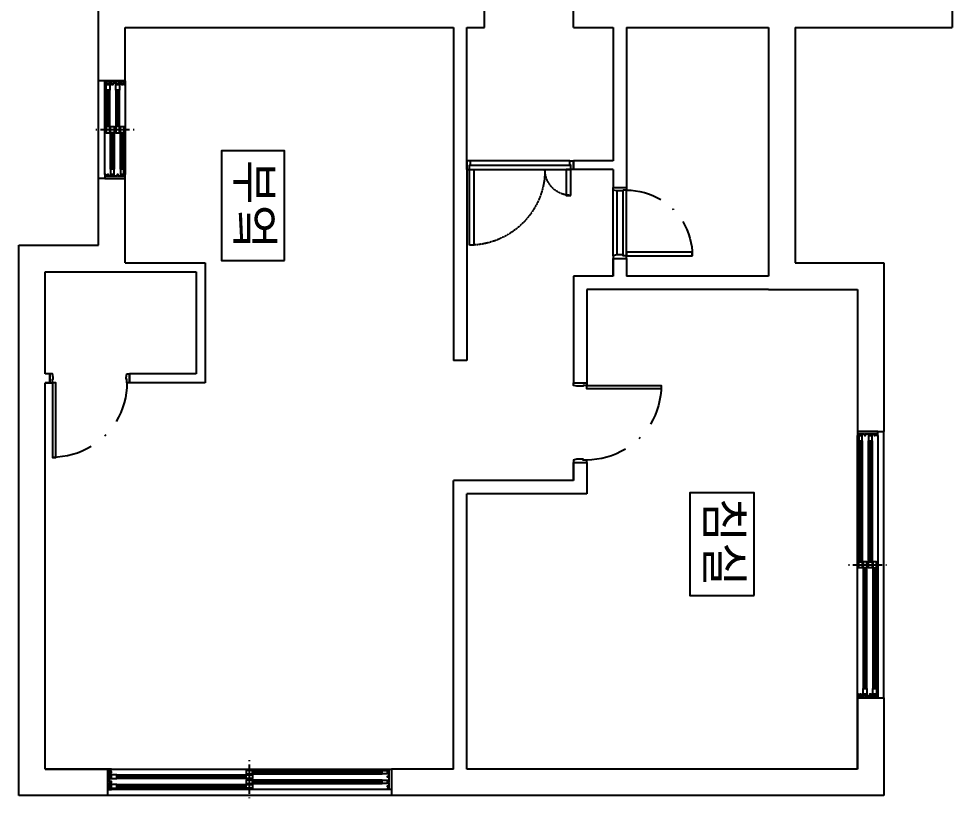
# Model space of a CAD drawing. Header units: millimetres. Extents: x 140860 to 617150, y 61650 to 208518.
# Drawn here: x 598375 to 608895, y 94800 to 103580 of the extents above; entities that cross this region are included whole.
import ezdxf

# ---------------------------------------------------------------- set-up
doc = ezdxf.new("R2010")
doc.units = ezdxf.units.MM
doc.linetypes.add('ACAD_ISO04W100', pattern=[30, 24, -3, 0, -3])
for name, color, linetype in [('FIN', 5, 'Continuous'), ('TXT', 7, 'Continuous'), ('WAL', 2, 'Continuous'), ('WIN', 4, 'Continuous')]:
    doc.layers.add(name, color=color, linetype=linetype)
doc.styles.add('문자400', font='arial.ttf', dxfattribs={"height": 400})

# ---------------------------------------------------------------- blocks, each defined once
blk = doc.blocks.new('*U6')
for points in [[(870, 0), (870, 840), (830, 840), (830, 0)], [(0, -150), (0, 0), (30, 0), (30, -40), (40, -40), (40, -110), (30, -150)], [(900, -150), (900, 0), (870, 0), (870, -40), (860, -40), (860, -110), (870, -150)]]:
    blk.add_lwpolyline(points, close=True)
at = {"color": 1}
for start, end in [(90, 121.3257), (134.3179, 135.6821), (148.6743, 180)]:
    blk.add_arc((870, 0), 840, start, end, dxfattribs=at)
blk = doc.blocks.new('*U7')
for points in [[(30, 0), (30, 840), (70, 840), (70, 0)], [(0, -100), (0, 0), (30, 0), (30, -40), (40, -40), (40, -60), (30, -100)], [(900, -100), (900, 0), (870, 0), (870, -40), (860, -40), (860, -60), (870, -100)]]:
    blk.add_lwpolyline(points, close=True)
at = {"color": 1}
for start, end in [(58.6743, 90), (44.3179, 45.6821), (0, 31.3257)]:
    blk.add_arc((30, 0), 840, start, end, dxfattribs=at)
blk = doc.blocks.new('*U8')
at = {"color": 8}
for p, q in [((30, 0), (1170, 0)), ((40, -50), (1160, -50)), ((1160, -100), (40, -100))]:
    blk.add_line(p, q, dxfattribs=at)
for points in [[(30, 850), (30, 0), (80, 0), (80, 850)], [(1170, 290), (1170, 0), (1120, 0), (1120, 290)], [(0, 0), (30, 0), (30, -50), (40, -50), (40, -100), (0, -100)], [(1200, 0), (1170, 0), (1170, -50), (1160, -50), (1160, -100), (1200, -100)]]:
    blk.add_lwpolyline(points, close=True)
at = {"color": 1, "linetype": 'ACAD_ISO04W100'}
for centre, radius, start, end in [((30, 0), 850, 0, 90), ((1170, 0), 290, 90, 180)]:
    blk.add_arc(centre, radius, start, end, dxfattribs=at)
blk = doc.blocks.new('*U9')
at = {"color": 8}
for p, q in [((30, 0), (770, 0)), ((40, -40), (760, -40)), ((30, -150), (770, -150)), ((760, -110), (40, -110))]:
    blk.add_line(p, q, dxfattribs=at)
for points in [[(30, 0), (30, 740), (70, 740), (70, 0)], [(0, -150), (0, 0), (30, 0), (30, -40), (40, -40), (40, -110), (30, -150)], [(800, -150), (800, 0), (770, 0), (770, -40), (760, -40), (760, -110), (770, -150)]]:
    blk.add_lwpolyline(points, close=True)
at = {"color": 1}
for start, end in [(58.6743, 90), (44.3179, 45.6821), (0, 31.3257)]:
    blk.add_arc((30, 0), 740, start, end, dxfattribs=at)
blk = doc.blocks.new('*U11')
at = {"color": 8}
for p, q in [((2955, 0), (45, 0)), ((105, -15), (1465, -15)), ((1465, -55), (105, -55)), ((2895, -65), (1535, -65)), ((1535, -105), (2895, -105)), ((105, -125), (1465, -125)), ((1465, -165), (105, -165)), ((2895, -175), (1535, -175)), ((45, -230), (2955, -230)), ((1535, -215), (2895, -215))]:
    blk.add_line(p, q, dxfattribs=at)
at = {"color": 1}
for p, q in [((1500, 90), (1500, 100)), ((1500, -280), (1500, 50)), ((1500, -330), (1500, -320))]:
    blk.add_line(p, q, dxfattribs=at)
for p, q in [((105, -27.5), (1465, -27.5)), ((105, -42.5), (1465, -42.5)), ((2895, -77.5), (1535, -77.5)), ((2895, -92.5), (1535, -92.5)), ((105, -137.5), (1465, -137.5)), ((105, -152.5), (1465, -152.5)), ((2895, -187.5), (1535, -187.5)), ((2895, -202.5), (1535, -202.5))]:
    blk.add_line(p, q)
for points in [[(25, -150), (45, -150), (45, -140), (25, -140), (25, -90), (45, -90), (45, -80), (25, -80), (25, -40), (45, -40), (45, -30), (25, -30), (25, -10), (45, -10), (45, 0), (0, 0), (0, -230), (45, -230), (45, -220), (25, -220), (25, -200), (45, -200), (45, -190), (25, -190)], [(2975, -150), (2955, -150), (2955, -140), (2975, -140), (2975, -90), (2955, -90), (2955, -80), (2975, -80), (2975, -40), (2955, -40), (2955, -30), (2975, -30), (2975, -10), (2955, -10), (2955, 0), (3000, 0), (3000, -230), (2955, -230), (2955, -220), (2975, -220), (2975, -200), (2955, -200), (2955, -190), (2975, -190)], [(1465, -55), (1465, -15), (1535, -15), (1535, -55)], [(1535, -105), (1535, -65), (1465, -65), (1465, -105)], [(1465, -165), (1465, -125), (1535, -125), (1535, -165)], [(1535, -215), (1535, -175), (1465, -175), (1465, -215)]]:
    blk.add_lwpolyline(points, close=True)
for points in [[(35, -40), (35, -55), (105, -55), (105, -15), (35, -15), (35, -30)], [(2965, -90), (2965, -105), (2895, -105), (2895, -65), (2965, -65), (2965, -80)], [(35, -150), (35, -165), (105, -165), (105, -125), (35, -125), (35, -140)], [(2965, -200), (2965, -215), (2895, -215), (2895, -175), (2965, -175), (2965, -190)]]:
    blk.add_lwpolyline(points)
blk = doc.blocks.new('*U10')
at = {"color": 8}
for p, q in [((1055, 0), (45, 0)), ((105, -15), (515, -15)), ((515, -55), (105, -55)), ((995, -65), (585, -65)), ((585, -105), (995, -105)), ((105, -125), (515, -125)), ((515, -165), (105, -165)), ((995, -175), (585, -175)), ((45, -230), (1055, -230)), ((585, -215), (995, -215))]:
    blk.add_line(p, q, dxfattribs=at)
at = {"color": 1}
for p, q in [((550, 90), (550, 100)), ((550, -280), (550, 50)), ((550, -330), (550, -320))]:
    blk.add_line(p, q, dxfattribs=at)
for p, q in [((105, -27.5), (515, -27.5)), ((105, -42.5), (515, -42.5)), ((995, -77.5), (585, -77.5)), ((995, -92.5), (585, -92.5)), ((105, -137.5), (515, -137.5)), ((105, -152.5), (515, -152.5)), ((995, -187.5), (585, -187.5)), ((995, -202.5), (585, -202.5))]:
    blk.add_line(p, q)
for points in [[(25, -150), (45, -150), (45, -140), (25, -140), (25, -90), (45, -90), (45, -80), (25, -80), (25, -40), (45, -40), (45, -30), (25, -30), (25, -10), (45, -10), (45, 0), (0, 0), (0, -230), (45, -230), (45, -220), (25, -220), (25, -200), (45, -200), (45, -190), (25, -190)], [(1075, -150), (1055, -150), (1055, -140), (1075, -140), (1075, -90), (1055, -90), (1055, -80), (1075, -80), (1075, -40), (1055, -40), (1055, -30), (1075, -30), (1075, -10), (1055, -10), (1055, 0), (1100, 0), (1100, -230), (1055, -230), (1055, -220), (1075, -220), (1075, -200), (1055, -200), (1055, -190), (1075, -190)], [(515, -55), (515, -15), (585, -15), (585, -55)], [(585, -105), (585, -65), (515, -65), (515, -105)], [(515, -165), (515, -125), (585, -125), (585, -165)], [(585, -215), (585, -175), (515, -175), (515, -215)]]:
    blk.add_lwpolyline(points, close=True)
for points in [[(35, -40), (35, -55), (105, -55), (105, -15), (35, -15), (35, -30)], [(1065, -90), (1065, -105), (995, -105), (995, -65), (1065, -65), (1065, -80)], [(35, -150), (35, -165), (105, -165), (105, -125), (35, -125), (35, -140)], [(1065, -200), (1065, -215), (995, -215), (995, -175), (1065, -175), (1065, -190)]]:
    blk.add_lwpolyline(points)
blk = doc.blocks.new('*U12')
at = {"color": 8}
for p, q in [((3155, 0), (45, 0)), ((105, -15), (1565, -15)), ((1565, -55), (105, -55)), ((3095, -65), (1635, -65)), ((1635, -105), (3095, -105)), ((105, -125), (1565, -125)), ((1565, -165), (105, -165)), ((3095, -175), (1635, -175)), ((45, -230), (3155, -230)), ((1635, -215), (3095, -215))]:
    blk.add_line(p, q, dxfattribs=at)
at = {"color": 1}
for p, q in [((1600, 90), (1600, 100)), ((1600, -280), (1600, 50)), ((1600, -330), (1600, -320))]:
    blk.add_line(p, q, dxfattribs=at)
for p, q in [((105, -27.5), (1565, -27.5)), ((105, -42.5), (1565, -42.5)), ((3095, -77.5), (1635, -77.5)), ((3095, -92.5), (1635, -92.5)), ((105, -137.5), (1565, -137.5)), ((105, -152.5), (1565, -152.5)), ((3095, -187.5), (1635, -187.5)), ((3095, -202.5), (1635, -202.5))]:
    blk.add_line(p, q)
for points in [[(25, -150), (45, -150), (45, -140), (25, -140), (25, -90), (45, -90), (45, -80), (25, -80), (25, -40), (45, -40), (45, -30), (25, -30), (25, -10), (45, -10), (45, 0), (0, 0), (0, -230), (45, -230), (45, -220), (25, -220), (25, -200), (45, -200), (45, -190), (25, -190)], [(3175, -150), (3155, -150), (3155, -140), (3175, -140), (3175, -90), (3155, -90), (3155, -80), (3175, -80), (3175, -40), (3155, -40), (3155, -30), (3175, -30), (3175, -10), (3155, -10), (3155, 0), (3200, 0), (3200, -230), (3155, -230), (3155, -220), (3175, -220), (3175, -200), (3155, -200), (3155, -190), (3175, -190)], [(1565, -55), (1565, -15), (1635, -15), (1635, -55)], [(1635, -105), (1635, -65), (1565, -65), (1565, -105)], [(1565, -165), (1565, -125), (1635, -125), (1635, -165)], [(1635, -215), (1635, -175), (1565, -175), (1565, -215)]]:
    blk.add_lwpolyline(points, close=True)
for points in [[(35, -40), (35, -55), (105, -55), (105, -15), (35, -15), (35, -30)], [(3165, -90), (3165, -105), (3095, -105), (3095, -65), (3165, -65), (3165, -80)], [(35, -150), (35, -165), (105, -165), (105, -125), (35, -125), (35, -140)], [(3165, -200), (3165, -215), (3095, -215), (3095, -175), (3165, -175), (3165, -190)]]:
    blk.add_lwpolyline(points)

msp = doc.modelspace()

# ---------------------------------------------------------------- linework, layer by layer
at = {"layer": 'FIN'}
for p, q in [((599275, 101780), (599275, 102880)), ((608125, 95930), (608125, 98930)), ((602575, 94830), (599375, 94830))]:
    msp.add_line(p, q, dxfattribs=at)
at = {"layer": 'TXT'}
for points in [[(601370.133, 100858.577), (601370.133, 102093.125), (600659.239, 102093.125), (600659.239, 100858.577)], [(606663.263, 97083.188), (606663.263, 98239.431), (605937.922, 98239.431), (605937.922, 97083.188)]]:
    msp.add_lwpolyline(points, close=True, dxfattribs=at)
at = {"layer": 'WAL'}
for p, q in [((608895, 104230), (608895, 103480)), ((599275, 102880), (599275, 103780)), ((603625, 103480), (603625, 103780)), ((604625, 103480), (604625, 103780)), ((599575, 102880), (599575, 103480)), ((599575, 103480), (600475, 103480)), ((599575, 103480), (600475, 103480)), ((600475, 103480), (603275, 103480)), ((603275, 103480), (603275, 99730)), ((603425, 103480), (603625, 103480)), ((603425, 101980), (603425, 103480)), ((604625, 103480), (605075, 103480)), ((605075, 103480), (605075, 101980)), ((605225, 103480), (605225, 101680)), ((605225, 103480), (606825, 103480)), ((606825, 103480), (606825, 100680)), ((607125, 103480), (607125, 100830)), ((607125, 103480), (608895, 103480)), ((599575.512, 102880), (599275, 102880)), ((603425, 101880), (603425, 101980)), ((605075, 101980), (604625, 101980)), ((604625, 101880), (604625, 101980)), ((603425, 101880), (603425, 99730)), ((605075, 101880), (604625, 101880)), ((605075, 101880), (605075, 101680)), ((599275, 101030), (599275, 101780)), ((599575.512, 101780), (599275, 101780)), ((599575, 100830), (599575, 101780)), ((605075, 101680), (605225, 101680)), ((598375, 94830), (598375, 101030)), ((598375, 101030), (599275, 101030)), ((599575, 100830), (600475, 100830)), ((600475, 100830), (600475, 99480)), ((605075, 100880), (605075, 100680)), ((605075, 100680), (605075, 100880)), ((605075, 100880), (605225, 100880)), ((605225, 100880), (605225, 100680)), ((607125, 100830), (608125, 100830)), ((608125, 100830), (608125, 98930)), ((598675, 99580), (598675, 100730)), ((598675, 100730), (599575, 100730)), ((599575, 100730), (600375, 100730)), ((600375, 100730), (600375, 99580)), ((605075, 100680), (604625, 100680)), ((604625, 100680), (604625, 99480)), ((606825, 100680), (605225, 100680)), ((606825, 100530), (604775, 100530)), ((604775, 100530), (604775, 99480)), ((606825, 100530), (607825, 100530)), ((607825, 100530), (607825, 98930)), ((603425, 99730), (603275, 99730)), ((598725, 99580), (598675, 99580)), ((598725, 99480), (598725, 99580)), ((600375, 99580), (599625, 99580)), ((599625, 99480), (599625, 99580)), ((598675, 95130), (598675, 99480)), ((598725, 99480), (598675, 99480)), ((598675, 99480), (598725, 99480)), ((600475, 99480), (599625, 99480)), ((604625, 99480), (604775, 99480)), ((607825, 98930), (608125, 98930)), ((604625, 98580), (604625, 98380)), ((604625, 98380), (604625, 98580)), ((604625, 98580), (604775, 98580)), ((604775, 98580), (604775, 98230)), ((604625, 98380), (603275, 98380)), ((603275, 95130), (603275, 98380)), ((604775, 98230), (603425, 98230)), ((603425, 95130), (603425, 98230)), ((607825, 95930), (607825, 95130)), ((607825, 95130), (607825, 95930)), ((607825, 95930), (608125, 95930)), ((608125, 95930), (608125, 94830)), ((599375, 95130), (598675, 95130)), ((598675, 95130), (599375, 95130)), ((599375, 95130), (599375, 94830)), ((603275, 95130), (602575, 95130)), ((602575, 95130), (602575, 94830)), ((607825, 95130), (603425, 95130)), ((599375, 94830), (598375, 94830)), ((603275, 94830), (602575, 94830)), ((608125, 94830), (603275, 94830))]:
    msp.add_line(p, q, dxfattribs=at)

# ---------------------------------------------------------------- block references
at = {"layer": 'WIN', "xscale": -1}
for name, p, rotation in [('*U10', (599345.512, 102880), 90), ('*U8', (603425, 101880), 180), ('*U9', (605225, 100880), 270), ('*U7', (598725, 99480), 180), ('*U6', (604775, 98580), 270), ('*U11', (608055, 95930), 270)]:
    msp.add_blockref(name, p, dxfattribs=dict(at, rotation=rotation))
msp.add_blockref('*U12', (602575, 95130), dxfattribs=at)

# ---------------------------------------------------------------- texts
at = {"layer": 'TXT', "char_height": 400, "attachment_point": 3, "rotation": 270, "style": '문자400'}
for s, width, insert in [('{\\fGulim|b0|i0|c129|p50;부엌}', 1263.00112, (601236.781, 100984.815)), ('{\\fGulim|b0|i0|c129|p50;침실}', 1078.81346, (606525.011, 97183.382))]:
    msp.add_mtext_dynamic_manual_height_columns(s, width=width, gutter_width=2000, heights=[0], dxfattribs=dict(at, insert=insert))

doc.saveas('drawing.dxf')
